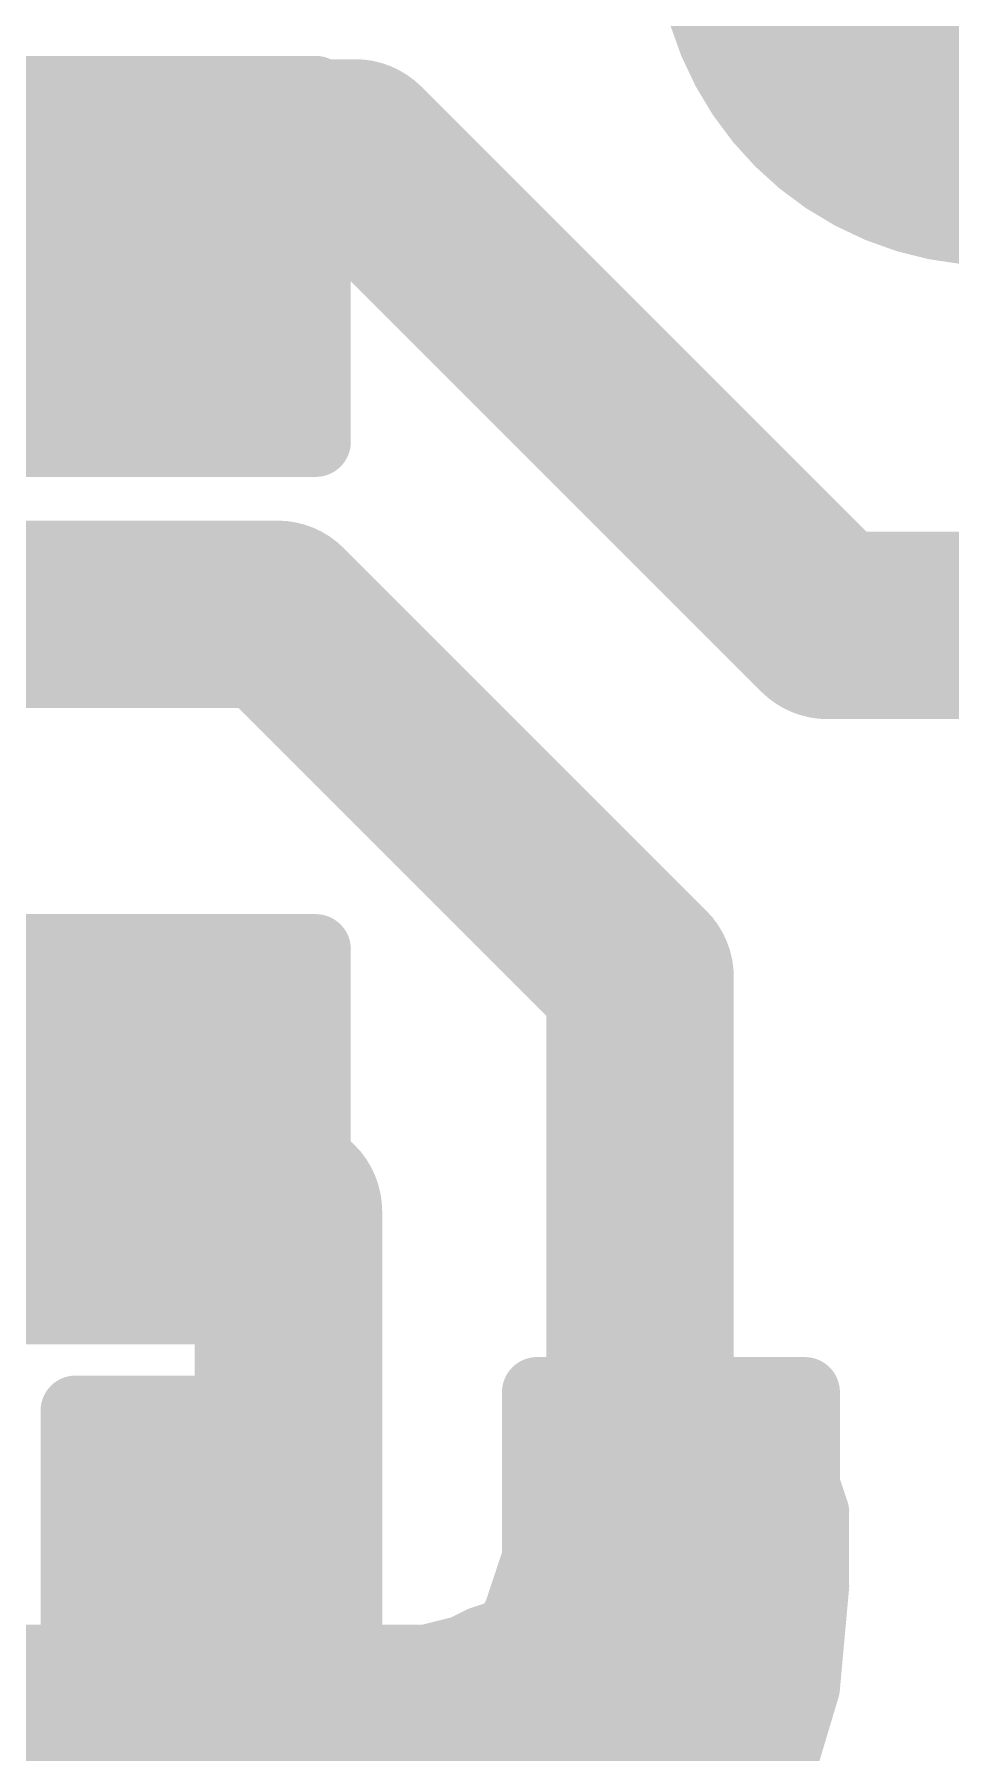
# Model space of a CAD drawing. Extents: x -37 to 70, y -23 to 28.
# Drawn here: x 8.107 to 9.1, y 11.986 to 13.848 of the extents above; entities that cross this region are included whole.
import ezdxf

# ---------------------------------------------------------------- set-up
doc = ezdxf.new("R2010")
doc.units = 0
for name, color, linetype in [('1', 12, 'CONTINUOUS'), ('18', 110, 'CONTINUOUS'), ('22', 40, 'CONTINUOUS')]:
    doc.layers.add(name, color=color, linetype=linetype)

# ---------------------------------------------------------------- blocks, each defined once
blk = doc.blocks.new('ROUNDV')
at = {"const_width": 0.5}
blk.add_lwpolyline([(0, -0.25, 1), (0, 0.25, 1), (0, -0.25)], format="xyb", dxfattribs=at)

msp = doc.modelspace()

# ---------------------------------------------------------------- linework, layer by layer
at = {"layer": '1', "const_width": 0.2032}
for points in [[(8.4542, 13.72), (7.65, 13.72)], [(8.4542, 13.72), (8.9662, 13.208)], [(7.65, 13.22), (8.37, 13.22)], [(8.37, 13.22), (8.763, 12.827)], [(8.9662, 13.208), (9.652, 13.208)], [(8.763, 10.668), (8.763, 12.827)], [(7.65, 12.72), (8.235, 12.72)], [(8.235, 12.72), (8.382, 12.573)], [(8.382, 12.573), (8.382, 11.8618)]]:
    msp.add_lwpolyline(points, dxfattribs=at)
at = {"layer": '1', "const_width": 0.1016}
for points in [[(8.4901, 13.7559, 1), (8.4183, 13.6841)], [(8.4542, 13.6692, 1), (8.4542, 13.7708)], [(8.4059, 13.2559, 1), (8.3341, 13.1841)], [(8.37, 13.1692, 1), (8.37, 13.2708)], [(8.9662, 13.2588, 1), (8.9662, 13.1572)], [(8.9303, 13.1721, 1), (9.0021, 13.2439)], [(8.8138, 12.827, 1), (8.7122, 12.827)], [(8.7271, 12.7911, 1), (8.7989, 12.8629)], [(8.2709, 12.7559, 1), (8.1991, 12.6841)], [(8.235, 12.6692, 1), (8.235, 12.7708)], [(8.4328, 12.573, 1), (8.3312, 12.573)], [(8.3461, 12.5371, 1), (8.4179, 12.6089)]]:
    msp.add_lwpolyline(points, format="xyb", dxfattribs=at)
at = {"layer": '22', "const_width": 0.0762}
for points in [[(8.4115, 13.787), (7.1715, 13.787)], [(8.4115, 13.407), (8.4115, 13.787)], [(6.9915, 13.716), (8.4115, 13.716)], [(6.9915, 13.6398), (8.4115, 13.6398)], [(6.9915, 13.5636), (8.4115, 13.5636)], [(6.9915, 13.4874), (8.4115, 13.4874)], [(7.1828, 13.4112), (8.4115, 13.4112)], [(7.6715, 13.407), (8.4115, 13.407)], [(8.4115, 12.857), (7.5315, 12.857)], [(8.4115, 12.467), (8.4115, 12.857)], [(6.9812, 12.8016), (8.4115, 12.8016)], [(7.0024, 12.7254), (8.4115, 12.7254)], [(7.0447, 12.6492), (8.4115, 12.6492)], [(7.1064, 12.573), (8.4115, 12.573)], [(7.2688, 12.4968), (8.4115, 12.4968)], [(7.4115, 12.467), (8.4115, 12.467)], [(8.9415, 12.377), (8.6515, 12.377)], [(8.6515, 12.377), (8.6515, 12.197)], [(8.9415, 12.277), (8.9415, 12.377)], [(8.4115, 12.357), (8.1515, 12.357)], [(8.1515, 12.357), (8.1515, 12.087)], [(8.1515, 12.3444), (8.4115, 12.3444)], [(8.4115, 12.087), (8.4115, 12.357)], [(8.6515, 12.3444), (8.9415, 12.3444)], [(8.9515, 12.247), (8.9415, 12.277)], [(8.1515, 12.2682), (8.4115, 12.2682)], [(8.6515, 12.2682), (8.9444, 12.2682)], [(8.9515, 12.167), (8.9515, 12.247)], [(8.6515, 12.197), (8.6415, 12.167)], [(8.1515, 12.192), (8.4115, 12.192)], [(8.6498, 12.192), (8.9515, 12.192)], [(8.6415, 12.167), (8.6315, 12.137)], [(8.9415, 12.057), (8.9515, 12.167)], [(8.6315, 12.137), (8.6215, 12.117)], [(8.1515, 12.1158), (8.4115, 12.1158)], [(8.5915, 12.107), (8.5715, 12.097)], [(8.6215, 12.117), (8.5915, 12.107)], [(8.6179, 12.1158), (8.9468, 12.1158)], [(8.1515, 12.087), (6.9915, 12.087)], [(8.5315, 12.087), (8.4115, 12.087)], [(8.5715, 12.097), (8.5315, 12.087)], [(8.9115, 11.957), (8.9415, 12.057)], [(6.9915, 12.0396), (8.9363, 12.0396)], [(6.9915, 11.9634), (8.9134, 11.9634)], [(8.8815, 11.877), (8.9115, 11.957)]]:
    msp.add_lwpolyline(points, dxfattribs=at)
at = {"layer": '22', "const_width": 0.0381}
for points in [[(8.4306, 13.787, 1), (8.3925, 13.787)], [(8.4115, 13.768, 1), (8.4115, 13.8061)], [(8.4115, 13.697, 1), (8.4115, 13.7351)], [(8.4115, 13.6208, 1), (8.4115, 13.6589)], [(8.4115, 13.5446, 1), (8.4115, 13.5827)], [(8.4115, 13.4684, 1), (8.4115, 13.5065)], [(8.4115, 13.3922, 1), (8.4115, 13.4303)], [(8.4115, 13.388, 1), (8.4115, 13.4261)], [(8.3925, 13.407, 1), (8.4306, 13.407)], [(8.4306, 12.857, 1), (8.3925, 12.857)], [(8.4115, 12.838, 1), (8.4115, 12.8761)], [(8.4115, 12.7826, 1), (8.4115, 12.8207)], [(8.4115, 12.7064, 1), (8.4115, 12.7445)], [(8.4115, 12.6302, 1), (8.4115, 12.6683)], [(8.4115, 12.554, 1), (8.4115, 12.5921)], [(8.4115, 12.4778, 1), (8.4115, 12.5159)], [(8.4115, 12.448, 1), (8.4115, 12.4861)], [(8.3925, 12.467, 1), (8.4306, 12.467)], [(8.6515, 12.3961, 1), (8.6515, 12.358)], [(8.6706, 12.377, 1), (8.6325, 12.377)], [(8.9605, 12.377, 1), (8.9224, 12.377)], [(8.9415, 12.358, 1), (8.9415, 12.3961)], [(8.1515, 12.3761, 1), (8.1515, 12.338)], [(8.1515, 12.3635, 1), (8.1515, 12.3254)], [(8.1706, 12.357, 1), (8.1325, 12.357)], [(8.4306, 12.357, 1), (8.3925, 12.357)], [(8.4115, 12.338, 1), (8.4115, 12.3761)], [(8.4115, 12.3254, 1), (8.4115, 12.3635)], [(8.6515, 12.3635, 1), (8.6515, 12.3254)], [(8.9415, 12.3254, 1), (8.9415, 12.3635)], [(8.9596, 12.283, 1), (8.9234, 12.271)], [(8.1515, 12.2873, 1), (8.1515, 12.2492)], [(8.4115, 12.2492, 1), (8.4115, 12.2873)], [(8.6515, 12.2873, 1), (8.6515, 12.2492)], [(8.9224, 12.277, 1), (8.9605, 12.277)], [(8.9444, 12.2492, 1), (8.9444, 12.2873)], [(8.9706, 12.247, 1), (8.9325, 12.247)], [(8.9334, 12.241, 1), (8.9696, 12.253)], [(8.6696, 12.191, 1), (8.6334, 12.203)], [(8.1515, 12.2111, 1), (8.1515, 12.173)], [(8.4115, 12.173, 1), (8.4115, 12.2111)], [(8.6498, 12.2111, 1), (8.6498, 12.173)], [(8.6325, 12.197, 1), (8.6706, 12.197)], [(8.9515, 12.173, 1), (8.9515, 12.2111)], [(8.6596, 12.161, 1), (8.6234, 12.173)], [(8.9705, 12.1653, 1), (8.9325, 12.1687)], [(8.6234, 12.173, 1), (8.6596, 12.161)], [(8.9325, 12.167, 1), (8.9706, 12.167)], [(8.6134, 12.143, 1), (8.6496, 12.131)], [(8.6485, 12.1285, 1), (8.6145, 12.1455)], [(8.1515, 12.1349, 1), (8.1515, 12.0968)], [(8.4115, 12.0968, 1), (8.4115, 12.1349)], [(8.5855, 12.1251, 1), (8.5975, 12.0889)], [(8.6, 12.09, 1), (8.583, 12.124)], [(8.6179, 12.1349, 1), (8.6179, 12.0968)], [(8.6045, 12.1255, 1), (8.6385, 12.1085)], [(8.6275, 12.0989, 1), (8.6155, 12.1351)], [(8.9468, 12.0968, 1), (8.9468, 12.1349)], [(8.1515, 12.0679, 1), (8.1515, 12.106)], [(8.4115, 12.106, 1), (8.4115, 12.0679)], [(8.5269, 12.1055, 1), (8.5361, 12.0685)], [(8.5315, 12.0679, 1), (8.5315, 12.106)], [(8.563, 12.114, 1), (8.58, 12.08)], [(8.5761, 12.0785, 1), (8.5669, 12.1155)], [(8.1325, 12.087, 1), (8.1706, 12.087)], [(8.3925, 12.087, 1), (8.4306, 12.087)], [(8.9597, 12.0515, 1), (8.9233, 12.0625)], [(8.9225, 12.0587, 1), (8.9605, 12.0553)], [(8.9363, 12.0206, 1), (8.9363, 12.0587)], [(8.9293, 11.9503, 1), (8.8937, 11.9637)], [(8.9134, 11.9444, 1), (8.9134, 11.9825)]]:
    msp.add_lwpolyline(points, format="xyb", dxfattribs=at)

# ---------------------------------------------------------------- block references
at = {"layer": '18', "xscale": 0.7366, "yscale": 0.7366}
msp.add_blockref('ROUNDV', (9.148, 13.966), dxfattribs=at)
msp.add_blockref('ROUNDV', (9.148, 13.966), dxfattribs=at)

doc.saveas('drawing.dxf')
